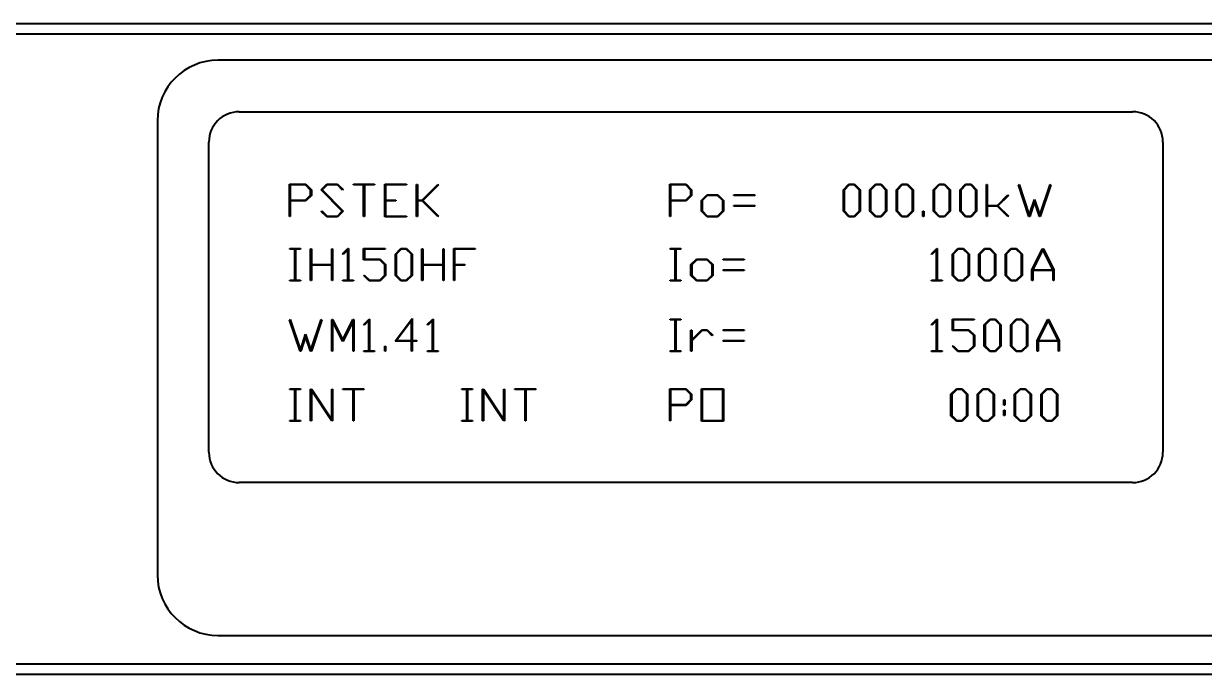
# Model space of a CAD drawing. Header units: inches. Extents: x 0 to 4752, y 0 to 3360.
# Drawn here: x 1784.4 to 1862.4, y 1572.4 to 1615.4 of the extents above; entities that cross this region are included whole.
import ezdxf

# ---------------------------------------------------------------- set-up
doc = ezdxf.new("R2010")
doc.units = ezdxf.units.IN
doc.header["$MEASUREMENT"] = 0
doc.layers.add('POWER SUPPLY CASE OUTLINE$0$가시적인 것(ISO)', color=3, linetype='Continuous', lineweight=40)

msp = doc.modelspace()

# ---------------------------------------------------------------- linework, layer by layer
at = {"layer": 'POWER SUPPLY CASE OUTLINE$0$가시적인 것(ISO)'}
for p, q in [((1706.422, 1615.382), (2090.422, 1615.382)), ((2088.427, 1614.682), (1708.227, 1614.682)), ((1883.322, 1612.959), (1797.227, 1612.959)), ((1798.627, 1609.559), (1857.627, 1609.559)), ((1793.227, 1608.959), (1793.227, 1578.959)), ((1796.627, 1587.059), (1796.627, 1607.559)), ((1859.627, 1607.559), (1859.627, 1587.059)), ((1801.947, 1604.766), (1803.029, 1604.766)), ((1801.947, 1602.643), (1801.947, 1604.766)), ((1803.011, 1604.72), (1801.995, 1604.72)), ((1801.995, 1604.72), (1801.995, 1603.716)), ((1803.347, 1604.384), (1803.011, 1604.72)), ((1803.029, 1604.766), (1803.393, 1604.402)), ((1804.038, 1604.393), (1804.411, 1604.766)), ((1804.429, 1604.72), (1804.103, 1604.393)), ((1804.411, 1604.766), (1805.129, 1604.766)), ((1805.111, 1604.72), (1804.429, 1604.72)), ((1805.452, 1604.376), (1805.111, 1604.72)), ((1805.129, 1604.766), (1805.486, 1604.411)), ((1806.17, 1604.766), (1807.57, 1604.766)), ((1806.17, 1604.72), (1806.17, 1604.766)), ((1806.847, 1604.72), (1806.17, 1604.72)), ((1806.847, 1602.643), (1806.847, 1604.72)), ((1807.57, 1604.72), (1806.893, 1604.72)), ((1806.893, 1604.72), (1806.893, 1602.643)), ((1807.57, 1604.766), (1807.57, 1604.72)), ((1808.247, 1604.766), (1809.67, 1604.766)), ((1808.247, 1602.622), (1808.247, 1604.766)), ((1808.295, 1604.72), (1808.295, 1603.716)), ((1809.67, 1604.72), (1808.295, 1604.72)), ((1809.67, 1604.766), (1809.67, 1604.72)), ((1810.347, 1602.643), (1810.347, 1604.742)), ((1810.347, 1604.742), (1810.395, 1604.742)), ((1810.395, 1604.742), (1810.395, 1603.716)), ((1810.711, 1603.716), (1811.752, 1604.759)), ((1811.786, 1604.726), (1810.752, 1603.693)), ((1811.752, 1604.759), (1811.786, 1604.726)), ((1827.06, 1604.766), (1828.142, 1604.766)), ((1827.06, 1602.643), (1827.06, 1604.766)), ((1828.124, 1604.72), (1827.108, 1604.72)), ((1827.108, 1604.72), (1827.108, 1603.716)), ((1828.46, 1604.384), (1828.124, 1604.72)), ((1828.142, 1604.766), (1828.506, 1604.402)), ((1838.53, 1604.402), (1838.894, 1604.766)), ((1838.912, 1604.72), (1838.578, 1604.384)), ((1838.894, 1604.766), (1839.262, 1604.766)), ((1839.244, 1604.72), (1838.912, 1604.72)), ((1839.58, 1604.384), (1839.244, 1604.72)), ((1839.262, 1604.766), (1839.626, 1604.402)), ((1840.28, 1604.402), (1840.644, 1604.766)), ((1840.662, 1604.72), (1840.328, 1604.384)), ((1840.644, 1604.766), (1841.012, 1604.766)), ((1840.994, 1604.72), (1840.662, 1604.72)), ((1841.33, 1604.384), (1840.994, 1604.72)), ((1841.012, 1604.766), (1841.376, 1604.402)), ((1842.03, 1604.402), (1842.394, 1604.766)), ((1842.412, 1604.72), (1842.078, 1604.384)), ((1842.394, 1604.766), (1842.762, 1604.766)), ((1842.744, 1604.72), (1842.412, 1604.72)), ((1843.08, 1604.384), (1842.744, 1604.72)), ((1842.762, 1604.766), (1843.126, 1604.402)), ((1844.48, 1604.402), (1844.844, 1604.766)), ((1844.862, 1604.72), (1844.528, 1604.384)), ((1844.844, 1604.766), (1845.212, 1604.766)), ((1845.194, 1604.72), (1844.862, 1604.72)), ((1845.53, 1604.384), (1845.194, 1604.72)), ((1845.212, 1604.766), (1845.576, 1604.402)), ((1846.23, 1604.402), (1846.594, 1604.766)), ((1846.612, 1604.72), (1846.278, 1604.384)), ((1846.594, 1604.766), (1846.962, 1604.766)), ((1846.944, 1604.72), (1846.612, 1604.72)), ((1847.28, 1604.384), (1846.944, 1604.72)), ((1846.962, 1604.766), (1847.326, 1604.402)), ((1847.98, 1602.643), (1847.98, 1604.743)), ((1847.98, 1604.743), (1848.028, 1604.743)), ((1848.028, 1604.743), (1848.028, 1603.366)), ((1850.08, 1604.733), (1850.128, 1604.75)), ((1850.78, 1602.643), (1850.08, 1604.733)), ((1850.128, 1604.75), (1850.803, 1602.718)), ((1851.503, 1602.718), (1852.178, 1604.75)), ((1852.226, 1604.733), (1851.526, 1602.643)), ((1852.178, 1604.75), (1852.226, 1604.733)), ((1803.011, 1603.716), (1803.347, 1604.052)), ((1803.393, 1604.034), (1803.029, 1603.67)), ((1803.347, 1604.052), (1803.347, 1604.384)), ((1803.393, 1604.402), (1803.393, 1604.034)), ((1805.438, 1602.993), (1804.038, 1604.393)), ((1804.103, 1604.393), (1805.502, 1602.993)), ((1805.486, 1604.411), (1805.452, 1604.376)), ((1828.124, 1603.716), (1828.46, 1604.052)), ((1828.506, 1604.034), (1828.142, 1603.67)), ((1828.46, 1604.052), (1828.46, 1604.384)), ((1828.506, 1604.402), (1828.506, 1604.034)), ((1829.16, 1603.702), (1829.524, 1604.066)), ((1829.542, 1604.02), (1829.208, 1603.684)), ((1829.524, 1604.066), (1830.242, 1604.066)), ((1830.224, 1604.02), (1829.542, 1604.02)), ((1830.56, 1603.684), (1830.224, 1604.02)), ((1830.242, 1604.066), (1830.606, 1603.702)), ((1831.283, 1604.066), (1832.683, 1604.066)), ((1831.283, 1604.019), (1831.283, 1604.066)), ((1832.683, 1604.019), (1831.283, 1604.019)), ((1832.683, 1604.066), (1832.683, 1604.019)), ((1838.53, 1602.984), (1838.53, 1604.402)), ((1838.578, 1604.384), (1838.578, 1603.002)), ((1839.58, 1603.002), (1839.58, 1604.384)), ((1839.626, 1604.402), (1839.626, 1602.984)), ((1840.28, 1602.984), (1840.28, 1604.402)), ((1840.328, 1604.384), (1840.328, 1603.002)), ((1841.33, 1603.002), (1841.33, 1604.384)), ((1841.376, 1604.402), (1841.376, 1602.984)), ((1842.03, 1602.984), (1842.03, 1604.402)), ((1842.078, 1604.384), (1842.078, 1603.002)), ((1843.08, 1603.002), (1843.08, 1604.384)), ((1843.126, 1604.402), (1843.126, 1602.984)), ((1844.48, 1602.984), (1844.48, 1604.402)), ((1844.528, 1604.384), (1844.528, 1603.002)), ((1845.53, 1603.002), (1845.53, 1604.384)), ((1845.576, 1604.402), (1845.576, 1602.984)), ((1846.23, 1602.984), (1846.23, 1604.402)), ((1846.278, 1604.384), (1846.278, 1603.002)), ((1847.28, 1603.002), (1847.28, 1604.384)), ((1847.326, 1604.402), (1847.326, 1602.984)), ((1848.694, 1603.366), (1849.385, 1604.061)), ((1849.419, 1604.026), (1848.735, 1603.343)), ((1849.385, 1604.061), (1849.419, 1604.026)), ((1801.995, 1603.716), (1803.011, 1603.716)), ((1801.995, 1603.67), (1801.995, 1602.643)), ((1803.029, 1603.67), (1801.995, 1603.67)), ((1808.295, 1603.716), (1808.97, 1603.716)), ((1808.295, 1603.67), (1808.295, 1602.668)), ((1808.97, 1603.67), (1808.295, 1603.67)), ((1808.97, 1603.716), (1808.97, 1603.67)), ((1810.395, 1603.716), (1810.711, 1603.716)), ((1810.711, 1603.67), (1810.395, 1603.67)), ((1810.395, 1603.67), (1810.395, 1602.643)), ((1811.752, 1602.627), (1810.711, 1603.67)), ((1810.752, 1603.693), (1811.786, 1602.661)), ((1827.108, 1603.716), (1828.124, 1603.716)), ((1827.108, 1603.67), (1827.108, 1602.643)), ((1828.142, 1603.67), (1827.108, 1603.67)), ((1829.16, 1602.984), (1829.16, 1603.702)), ((1829.208, 1603.684), (1829.208, 1603.002)), ((1830.56, 1603.002), (1830.56, 1603.684)), ((1830.606, 1603.702), (1830.606, 1602.984)), ((1831.283, 1603.32), (1831.283, 1603.366)), ((1831.283, 1603.366), (1832.683, 1603.366)), ((1832.683, 1603.32), (1831.283, 1603.32)), ((1832.683, 1603.366), (1832.683, 1603.32)), ((1848.028, 1603.366), (1848.694, 1603.366)), ((1848.694, 1603.32), (1848.028, 1603.32)), ((1848.028, 1603.32), (1848.028, 1602.643)), ((1849.385, 1602.627), (1848.694, 1603.32)), ((1848.735, 1603.343), (1849.419, 1602.661)), ((1850.803, 1602.718), (1851.151, 1603.766)), ((1851.151, 1603.619), (1850.828, 1602.643)), ((1851.151, 1603.766), (1851.503, 1602.718)), ((1851.478, 1602.643), (1851.151, 1603.619)), ((1801.995, 1602.643), (1801.947, 1602.643)), ((1804.052, 1602.977), (1804.088, 1603.011)), ((1804.411, 1602.622), (1804.052, 1602.977)), ((1804.088, 1603.011), (1804.429, 1602.668)), ((1805.129, 1602.622), (1804.411, 1602.622)), ((1804.429, 1602.668), (1805.111, 1602.668)), ((1805.111, 1602.668), (1805.438, 1602.993)), ((1805.502, 1602.993), (1805.129, 1602.622)), ((1806.893, 1602.643), (1806.847, 1602.643)), ((1809.67, 1602.622), (1808.247, 1602.622)), ((1808.295, 1602.668), (1809.67, 1602.668)), ((1809.67, 1602.668), (1809.67, 1602.622)), ((1810.395, 1602.643), (1810.347, 1602.643)), ((1811.786, 1602.661), (1811.752, 1602.627)), ((1827.108, 1602.643), (1827.06, 1602.643)), ((1829.524, 1602.622), (1829.16, 1602.984)), ((1829.208, 1603.002), (1829.542, 1602.668)), ((1830.242, 1602.622), (1829.524, 1602.622)), ((1829.542, 1602.668), (1830.224, 1602.668)), ((1830.224, 1602.668), (1830.56, 1603.002)), ((1830.606, 1602.984), (1830.242, 1602.622)), ((1838.894, 1602.622), (1838.53, 1602.984)), ((1838.578, 1603.002), (1838.912, 1602.668)), ((1839.262, 1602.622), (1838.894, 1602.622)), ((1838.912, 1602.668), (1839.244, 1602.668)), ((1839.244, 1602.668), (1839.58, 1603.002)), ((1839.626, 1602.984), (1839.262, 1602.622)), ((1840.644, 1602.622), (1840.28, 1602.984)), ((1840.328, 1603.002), (1840.662, 1602.668)), ((1841.012, 1602.622), (1840.644, 1602.622)), ((1840.662, 1602.668), (1840.994, 1602.668)), ((1840.994, 1602.668), (1841.33, 1603.002)), ((1841.376, 1602.984), (1841.012, 1602.622)), ((1842.394, 1602.622), (1842.03, 1602.984)), ((1842.078, 1603.002), (1842.412, 1602.668)), ((1842.762, 1602.622), (1842.394, 1602.622)), ((1842.412, 1602.668), (1842.744, 1602.668)), ((1842.744, 1602.668), (1843.08, 1603.002)), ((1843.126, 1602.984), (1842.762, 1602.622)), ((1843.78, 1602.993), (1843.828, 1602.993)), ((1843.78, 1602.643), (1843.78, 1602.993)), ((1843.828, 1602.643), (1843.78, 1602.643)), ((1843.828, 1602.993), (1843.828, 1602.643)), ((1844.844, 1602.622), (1844.48, 1602.984)), ((1844.528, 1603.002), (1844.862, 1602.668)), ((1845.212, 1602.622), (1844.844, 1602.622)), ((1844.862, 1602.668), (1845.194, 1602.668)), ((1845.194, 1602.668), (1845.53, 1603.002)), ((1845.576, 1602.984), (1845.212, 1602.622)), ((1846.594, 1602.622), (1846.23, 1602.984)), ((1846.278, 1603.002), (1846.612, 1602.668)), ((1846.962, 1602.622), (1846.594, 1602.622)), ((1846.612, 1602.668), (1846.944, 1602.668)), ((1846.944, 1602.668), (1847.28, 1603.002)), ((1847.326, 1602.984), (1846.962, 1602.622)), ((1848.028, 1602.643), (1847.98, 1602.643)), ((1849.419, 1602.661), (1849.385, 1602.627)), ((1850.828, 1602.643), (1850.78, 1602.643)), ((1851.526, 1602.643), (1851.478, 1602.643)), ((1801.97, 1600.475), (1801.97, 1600.521)), ((1801.97, 1600.521), (1802.67, 1600.521)), ((1802.297, 1600.475), (1801.97, 1600.475)), ((1802.297, 1598.423), (1802.297, 1600.475)), ((1802.67, 1600.475), (1802.343, 1600.475)), ((1802.343, 1600.475), (1802.343, 1598.423)), ((1802.67, 1600.521), (1802.67, 1600.475)), ((1803.347, 1598.398), (1803.347, 1600.498)), ((1803.347, 1600.498), (1803.395, 1600.498)), ((1803.395, 1600.498), (1803.395, 1599.471)), ((1804.747, 1599.471), (1804.747, 1600.498)), ((1804.747, 1600.498), (1804.793, 1600.498)), ((1804.793, 1600.498), (1804.793, 1598.398)), ((1805.452, 1600.166), (1805.811, 1600.521)), ((1805.488, 1600.131), (1805.452, 1600.166)), ((1805.797, 1600.444), (1805.488, 1600.131)), ((1805.797, 1598.423), (1805.797, 1600.444)), ((1805.811, 1600.521), (1805.843, 1600.521)), ((1805.843, 1600.521), (1805.843, 1598.423)), ((1806.847, 1600.521), (1808.27, 1600.521)), ((1806.847, 1599.775), (1806.847, 1600.521)), ((1808.27, 1600.475), (1806.895, 1600.475)), ((1806.895, 1600.475), (1806.895, 1599.821)), ((1808.27, 1600.521), (1808.27, 1600.475)), ((1808.947, 1600.157), (1809.311, 1600.521)), ((1808.947, 1598.74), (1808.947, 1600.157)), ((1809.329, 1600.475), (1808.995, 1600.14)), ((1808.995, 1600.14), (1808.995, 1598.757)), ((1809.311, 1600.521), (1809.679, 1600.521)), ((1809.661, 1600.475), (1809.329, 1600.475)), ((1809.997, 1600.14), (1809.661, 1600.475)), ((1809.679, 1600.521), (1810.043, 1600.157)), ((1809.997, 1598.757), (1809.997, 1600.14)), ((1810.043, 1600.157), (1810.043, 1598.74)), ((1810.697, 1600.498), (1810.745, 1600.498)), ((1810.697, 1598.398), (1810.697, 1600.498)), ((1810.745, 1600.498), (1810.745, 1599.471)), ((1812.097, 1600.498), (1812.143, 1600.498)), ((1812.097, 1599.471), (1812.097, 1600.498)), ((1812.143, 1600.498), (1812.143, 1598.398)), ((1812.797, 1598.398), (1812.797, 1600.521)), ((1812.797, 1600.521), (1814.22, 1600.521)), ((1814.22, 1600.475), (1812.845, 1600.475)), ((1812.845, 1600.475), (1812.845, 1599.471)), ((1814.22, 1600.521), (1814.22, 1600.475)), ((1827.083, 1600.475), (1827.083, 1600.521)), ((1827.083, 1600.521), (1827.783, 1600.521)), ((1827.41, 1600.475), (1827.083, 1600.475)), ((1827.41, 1598.423), (1827.41, 1600.475)), ((1827.783, 1600.475), (1827.456, 1600.475)), ((1827.456, 1600.475), (1827.456, 1598.423)), ((1827.783, 1600.521), (1827.783, 1600.475)), ((1844.336, 1600.166), (1844.694, 1600.521)), ((1844.371, 1600.131), (1844.336, 1600.166)), ((1844.68, 1600.444), (1844.371, 1600.131)), ((1844.68, 1598.423), (1844.68, 1600.444)), ((1844.694, 1600.521), (1844.726, 1600.521)), ((1844.726, 1600.521), (1844.726, 1598.423)), ((1845.73, 1600.157), (1846.094, 1600.521)), ((1845.73, 1598.74), (1845.73, 1600.157)), ((1846.112, 1600.475), (1845.778, 1600.14)), ((1845.778, 1600.14), (1845.778, 1598.757)), ((1846.094, 1600.521), (1846.462, 1600.521)), ((1846.444, 1600.475), (1846.112, 1600.475)), ((1846.78, 1600.14), (1846.444, 1600.475)), ((1846.462, 1600.521), (1846.826, 1600.157)), ((1846.78, 1598.757), (1846.78, 1600.14)), ((1846.826, 1600.157), (1846.826, 1598.74)), ((1847.48, 1600.157), (1847.844, 1600.521)), ((1847.48, 1598.74), (1847.48, 1600.157)), ((1847.862, 1600.475), (1847.528, 1600.14)), ((1847.528, 1600.14), (1847.528, 1598.757)), ((1847.844, 1600.521), (1848.212, 1600.521)), ((1848.194, 1600.475), (1847.862, 1600.475)), ((1848.53, 1600.14), (1848.194, 1600.475)), ((1848.212, 1600.521), (1848.576, 1600.157)), ((1848.53, 1598.757), (1848.53, 1600.14)), ((1848.576, 1600.157), (1848.576, 1598.74)), ((1849.23, 1600.157), (1849.594, 1600.521)), ((1849.23, 1598.74), (1849.23, 1600.157)), ((1849.612, 1600.475), (1849.278, 1600.14)), ((1849.278, 1600.14), (1849.278, 1598.757)), ((1849.594, 1600.521), (1849.962, 1600.521)), ((1849.944, 1600.475), (1849.612, 1600.475)), ((1850.28, 1600.14), (1849.944, 1600.475)), ((1849.962, 1600.521), (1850.326, 1600.157)), ((1850.28, 1598.757), (1850.28, 1600.14)), ((1850.326, 1600.157), (1850.326, 1598.74)), ((1850.98, 1599.104), (1851.677, 1600.498)), ((1851.703, 1600.445), (1851.042, 1599.121)), ((1851.677, 1600.498), (1851.732, 1600.498)), ((1852.366, 1599.121), (1851.703, 1600.445)), ((1851.732, 1600.498), (1852.426, 1599.104)), ((1803.395, 1599.471), (1804.747, 1599.471)), ((1804.747, 1599.425), (1803.395, 1599.425)), ((1803.395, 1599.425), (1803.395, 1598.398)), ((1804.747, 1598.398), (1804.747, 1599.425)), ((1807.911, 1599.775), (1806.847, 1599.775)), ((1806.895, 1599.821), (1807.929, 1599.821)), ((1808.247, 1599.441), (1807.911, 1599.775)), ((1807.929, 1599.821), (1808.293, 1599.457)), ((1808.247, 1598.757), (1808.247, 1599.441)), ((1808.293, 1599.457), (1808.293, 1598.74)), ((1810.745, 1599.471), (1812.097, 1599.471)), ((1810.745, 1599.425), (1810.745, 1598.398)), ((1812.097, 1599.425), (1810.745, 1599.425)), ((1812.097, 1598.398), (1812.097, 1599.425)), ((1812.845, 1599.471), (1813.52, 1599.471)), ((1813.52, 1599.425), (1812.845, 1599.425)), ((1812.845, 1599.425), (1812.845, 1598.398)), ((1813.52, 1599.471), (1813.52, 1599.425)), ((1828.46, 1599.457), (1828.824, 1599.821)), ((1828.46, 1598.74), (1828.46, 1599.457)), ((1828.842, 1599.775), (1828.508, 1599.44)), ((1828.508, 1599.44), (1828.508, 1598.757)), ((1828.824, 1599.821), (1829.542, 1599.821)), ((1829.524, 1599.775), (1828.842, 1599.775)), ((1829.86, 1599.44), (1829.524, 1599.775)), ((1829.542, 1599.821), (1829.906, 1599.457)), ((1829.86, 1598.757), (1829.86, 1599.44)), ((1829.906, 1599.457), (1829.906, 1598.74)), ((1830.583, 1599.821), (1831.983, 1599.821)), ((1830.583, 1599.774), (1830.583, 1599.821)), ((1831.983, 1599.774), (1830.583, 1599.774)), ((1831.983, 1599.821), (1831.983, 1599.774)), ((1801.97, 1598.377), (1801.97, 1598.423)), ((1801.97, 1598.423), (1802.297, 1598.423)), ((1802.343, 1598.423), (1802.67, 1598.423)), ((1802.67, 1598.423), (1802.67, 1598.377)), ((1805.47, 1598.377), (1805.47, 1598.423)), ((1805.47, 1598.423), (1805.797, 1598.423)), ((1805.843, 1598.423), (1806.17, 1598.423)), ((1806.17, 1598.423), (1806.17, 1598.377)), ((1806.852, 1598.733), (1806.888, 1598.766)), ((1807.211, 1598.377), (1806.852, 1598.733)), ((1806.888, 1598.766), (1807.229, 1598.423)), ((1807.229, 1598.423), (1807.911, 1598.423)), ((1807.911, 1598.423), (1808.247, 1598.757)), ((1808.293, 1598.74), (1807.929, 1598.377)), ((1809.311, 1598.377), (1808.947, 1598.74)), ((1808.995, 1598.757), (1809.329, 1598.423)), ((1809.329, 1598.423), (1809.661, 1598.423)), ((1809.661, 1598.423), (1809.997, 1598.757)), ((1810.043, 1598.74), (1809.679, 1598.377)), ((1827.083, 1598.377), (1827.083, 1598.423)), ((1827.083, 1598.423), (1827.41, 1598.423)), ((1827.456, 1598.423), (1827.783, 1598.423)), ((1827.783, 1598.423), (1827.783, 1598.377)), ((1828.824, 1598.377), (1828.46, 1598.74)), ((1828.508, 1598.757), (1828.842, 1598.423)), ((1828.842, 1598.423), (1829.524, 1598.423)), ((1829.524, 1598.423), (1829.86, 1598.757)), ((1829.906, 1598.74), (1829.542, 1598.377)), ((1830.583, 1599.075), (1830.583, 1599.121)), ((1830.583, 1599.121), (1831.983, 1599.121)), ((1831.983, 1599.075), (1830.583, 1599.075)), ((1831.983, 1599.121), (1831.983, 1599.075)), ((1844.353, 1598.377), (1844.353, 1598.423)), ((1844.353, 1598.423), (1844.68, 1598.423)), ((1844.726, 1598.423), (1845.053, 1598.423)), ((1845.053, 1598.423), (1845.053, 1598.377)), ((1846.094, 1598.377), (1845.73, 1598.74)), ((1845.778, 1598.757), (1846.112, 1598.423)), ((1846.112, 1598.423), (1846.444, 1598.423)), ((1846.444, 1598.423), (1846.78, 1598.757)), ((1846.826, 1598.74), (1846.462, 1598.377)), ((1847.844, 1598.377), (1847.48, 1598.74)), ((1847.528, 1598.757), (1847.862, 1598.423)), ((1847.862, 1598.423), (1848.194, 1598.423)), ((1848.194, 1598.423), (1848.53, 1598.757)), ((1848.576, 1598.74), (1848.212, 1598.377)), ((1849.594, 1598.377), (1849.23, 1598.74)), ((1849.278, 1598.757), (1849.612, 1598.423)), ((1849.612, 1598.423), (1849.944, 1598.423)), ((1849.944, 1598.423), (1850.28, 1598.757)), ((1850.326, 1598.74), (1849.962, 1598.377)), ((1850.98, 1598.398), (1850.98, 1599.104)), ((1851.028, 1599.075), (1851.028, 1598.398)), ((1852.38, 1599.075), (1851.028, 1599.075)), ((1851.042, 1599.121), (1852.366, 1599.121)), ((1852.38, 1598.398), (1852.38, 1599.075)), ((1852.426, 1599.104), (1852.426, 1598.398)), ((1802.67, 1598.377), (1801.97, 1598.377)), ((1803.395, 1598.398), (1803.347, 1598.398)), ((1804.793, 1598.398), (1804.747, 1598.398)), ((1806.17, 1598.377), (1805.47, 1598.377)), ((1807.929, 1598.377), (1807.211, 1598.377)), ((1809.679, 1598.377), (1809.311, 1598.377)), ((1810.745, 1598.398), (1810.697, 1598.398)), ((1812.143, 1598.398), (1812.097, 1598.398)), ((1812.845, 1598.398), (1812.797, 1598.398)), ((1827.783, 1598.377), (1827.083, 1598.377)), ((1829.542, 1598.377), (1828.824, 1598.377)), ((1845.053, 1598.377), (1844.353, 1598.377)), ((1846.462, 1598.377), (1846.094, 1598.377)), ((1848.212, 1598.377), (1847.844, 1598.377)), ((1849.962, 1598.377), (1849.594, 1598.377)), ((1851.028, 1598.398), (1850.98, 1598.398)), ((1852.426, 1598.398), (1852.38, 1598.398)), ((1801.947, 1595.819), (1801.995, 1595.836)), ((1802.647, 1593.729), (1801.947, 1595.819)), ((1801.995, 1595.836), (1802.67, 1593.803)), ((1803.37, 1593.803), (1804.045, 1595.836)), ((1804.093, 1595.819), (1803.393, 1593.729)), ((1804.045, 1595.836), (1804.093, 1595.819)), ((1804.747, 1593.729), (1804.747, 1595.829)), ((1804.747, 1595.829), (1804.796, 1595.829)), ((1805.47, 1594.376), (1804.795, 1595.728)), ((1804.795, 1595.728), (1804.795, 1593.729)), ((1804.796, 1595.829), (1805.47, 1594.482)), ((1805.47, 1594.482), (1806.143, 1595.829)), ((1806.147, 1595.728), (1805.47, 1594.376)), ((1806.143, 1595.829), (1806.193, 1595.829)), ((1806.147, 1593.729), (1806.147, 1595.728)), ((1806.193, 1595.829), (1806.193, 1593.729)), ((1806.852, 1595.497), (1807.211, 1595.852)), ((1806.888, 1595.461), (1806.852, 1595.497)), ((1807.197, 1595.774), (1806.888, 1595.461)), ((1807.197, 1593.754), (1807.197, 1595.774)), ((1807.211, 1595.852), (1807.243, 1595.852)), ((1807.243, 1595.852), (1807.243, 1593.754)), ((1808.924, 1594.406), (1810.043, 1595.898)), ((1809.997, 1595.758), (1809.018, 1594.452)), ((1809.997, 1594.452), (1809.997, 1595.758)), ((1810.043, 1595.898), (1810.043, 1594.452)), ((1811.052, 1595.497), (1811.411, 1595.852)), ((1811.088, 1595.461), (1811.052, 1595.497)), ((1811.397, 1595.774), (1811.088, 1595.461)), ((1811.397, 1593.754), (1811.397, 1595.774)), ((1811.411, 1595.852), (1811.443, 1595.852)), ((1811.443, 1595.852), (1811.443, 1593.754)), ((1827.083, 1595.806), (1827.083, 1595.852)), ((1827.083, 1595.852), (1827.783, 1595.852)), ((1827.41, 1595.806), (1827.083, 1595.806)), ((1827.41, 1593.754), (1827.41, 1595.806)), ((1827.783, 1595.806), (1827.456, 1595.806)), ((1827.456, 1595.806), (1827.456, 1593.754)), ((1827.783, 1595.852), (1827.783, 1595.806)), ((1844.336, 1595.497), (1844.694, 1595.852)), ((1844.371, 1595.461), (1844.336, 1595.497)), ((1844.68, 1595.774), (1844.371, 1595.461)), ((1844.68, 1593.754), (1844.68, 1595.774)), ((1844.694, 1595.852), (1844.726, 1595.852)), ((1844.726, 1595.852), (1844.726, 1593.754)), ((1845.73, 1595.852), (1847.153, 1595.852)), ((1845.73, 1595.106), (1845.73, 1595.852)), ((1847.153, 1595.806), (1845.778, 1595.806)), ((1845.778, 1595.806), (1845.778, 1595.152)), ((1847.153, 1595.852), (1847.153, 1595.806)), ((1847.83, 1595.488), (1848.194, 1595.852)), ((1847.83, 1594.07), (1847.83, 1595.488)), ((1848.212, 1595.806), (1847.878, 1595.47)), ((1847.878, 1595.47), (1847.878, 1594.088)), ((1848.194, 1595.852), (1848.562, 1595.852)), ((1848.544, 1595.806), (1848.212, 1595.806)), ((1848.88, 1595.47), (1848.544, 1595.806)), ((1848.562, 1595.852), (1848.926, 1595.488)), ((1848.88, 1594.088), (1848.88, 1595.47)), ((1848.926, 1595.488), (1848.926, 1594.07)), ((1849.58, 1595.488), (1849.944, 1595.852)), ((1849.58, 1594.07), (1849.58, 1595.488)), ((1849.962, 1595.806), (1849.628, 1595.47)), ((1849.628, 1595.47), (1849.628, 1594.088)), ((1849.944, 1595.852), (1850.312, 1595.852)), ((1850.294, 1595.806), (1849.962, 1595.806)), ((1850.63, 1595.47), (1850.294, 1595.806)), ((1850.312, 1595.852), (1850.676, 1595.488)), ((1850.63, 1594.088), (1850.63, 1595.47)), ((1850.676, 1595.488), (1850.676, 1594.07)), ((1851.33, 1594.434), (1852.027, 1595.829)), ((1852.053, 1595.776), (1851.392, 1594.452)), ((1852.027, 1595.829), (1852.082, 1595.829)), ((1852.716, 1594.452), (1852.053, 1595.776)), ((1852.082, 1595.829), (1852.776, 1594.434)), ((1802.67, 1593.803), (1803.018, 1594.852)), ((1803.018, 1594.705), (1802.695, 1593.729)), ((1803.018, 1594.852), (1803.37, 1593.803)), ((1803.345, 1593.729), (1803.018, 1594.705)), ((1828.46, 1595.127), (1828.508, 1595.127)), ((1828.46, 1593.729), (1828.46, 1595.127)), ((1828.508, 1594.484), (1829.174, 1595.152)), ((1828.508, 1595.127), (1828.508, 1594.484)), ((1829.192, 1595.104), (1828.508, 1594.42)), ((1829.174, 1595.152), (1829.542, 1595.152)), ((1829.524, 1595.104), (1829.192, 1595.104)), ((1829.865, 1594.761), (1829.524, 1595.104)), ((1829.542, 1595.152), (1829.899, 1594.797)), ((1829.899, 1594.797), (1829.865, 1594.761)), ((1830.583, 1595.104), (1830.583, 1595.152)), ((1830.583, 1595.152), (1831.983, 1595.152)), ((1831.983, 1595.104), (1830.583, 1595.104)), ((1831.983, 1595.152), (1831.983, 1595.104)), ((1846.794, 1595.106), (1845.73, 1595.106)), ((1845.778, 1595.152), (1846.812, 1595.152)), ((1847.13, 1594.772), (1846.794, 1595.106)), ((1846.812, 1595.152), (1847.176, 1594.788)), ((1847.13, 1594.088), (1847.13, 1594.772)), ((1847.176, 1594.788), (1847.176, 1594.07)), ((1806.87, 1593.708), (1806.87, 1593.754)), ((1806.87, 1593.754), (1807.197, 1593.754)), ((1807.243, 1593.754), (1807.57, 1593.754)), ((1807.57, 1593.754), (1807.57, 1593.708)), ((1808.247, 1593.729), (1808.247, 1594.079)), ((1808.247, 1594.079), (1808.295, 1594.079)), ((1808.295, 1594.079), (1808.295, 1593.729)), ((1809.997, 1594.406), (1808.924, 1594.406)), ((1809.018, 1594.452), (1809.997, 1594.452)), ((1809.997, 1593.729), (1809.997, 1594.406)), ((1810.043, 1594.452), (1810.37, 1594.452)), ((1810.37, 1594.406), (1810.043, 1594.406)), ((1810.043, 1594.406), (1810.043, 1593.729)), ((1810.37, 1594.452), (1810.37, 1594.406)), ((1811.07, 1593.708), (1811.07, 1593.754)), ((1811.07, 1593.754), (1811.397, 1593.754)), ((1811.443, 1593.754), (1811.77, 1593.754)), ((1811.77, 1593.754), (1811.77, 1593.708)), ((1827.083, 1593.708), (1827.083, 1593.754)), ((1827.083, 1593.754), (1827.41, 1593.754)), ((1827.456, 1593.754), (1827.783, 1593.754)), ((1827.783, 1593.754), (1827.783, 1593.708)), ((1828.508, 1594.42), (1828.508, 1593.729)), ((1830.583, 1594.452), (1831.983, 1594.452)), ((1830.583, 1594.406), (1830.583, 1594.452)), ((1831.983, 1594.406), (1830.583, 1594.406)), ((1831.983, 1594.452), (1831.983, 1594.406)), ((1844.353, 1593.754), (1844.68, 1593.754)), ((1844.353, 1593.708), (1844.353, 1593.754)), ((1844.726, 1593.754), (1845.053, 1593.754)), ((1845.053, 1593.754), (1845.053, 1593.708)), ((1845.736, 1594.063), (1845.771, 1594.097)), ((1846.094, 1593.708), (1845.736, 1594.063)), ((1845.771, 1594.097), (1846.112, 1593.754)), ((1846.112, 1593.754), (1846.794, 1593.754)), ((1846.794, 1593.754), (1847.13, 1594.088)), ((1847.176, 1594.07), (1846.812, 1593.708)), ((1848.194, 1593.708), (1847.83, 1594.07)), ((1847.878, 1594.088), (1848.212, 1593.754)), ((1848.212, 1593.754), (1848.544, 1593.754)), ((1848.544, 1593.754), (1848.88, 1594.088)), ((1848.926, 1594.07), (1848.562, 1593.708)), ((1849.944, 1593.708), (1849.58, 1594.07)), ((1849.628, 1594.088), (1849.962, 1593.754)), ((1849.962, 1593.754), (1850.294, 1593.754)), ((1850.294, 1593.754), (1850.63, 1594.088)), ((1850.676, 1594.07), (1850.312, 1593.708)), ((1851.33, 1593.729), (1851.33, 1594.434)), ((1851.378, 1594.406), (1851.378, 1593.729)), ((1852.73, 1594.406), (1851.378, 1594.406)), ((1851.392, 1594.452), (1852.716, 1594.452)), ((1852.73, 1593.729), (1852.73, 1594.406)), ((1852.776, 1594.434), (1852.776, 1593.729)), ((1802.695, 1593.729), (1802.647, 1593.729)), ((1803.393, 1593.729), (1803.345, 1593.729)), ((1804.795, 1593.729), (1804.747, 1593.729)), ((1806.193, 1593.729), (1806.147, 1593.729)), ((1807.57, 1593.708), (1806.87, 1593.708)), ((1808.295, 1593.729), (1808.247, 1593.729)), ((1810.043, 1593.729), (1809.997, 1593.729)), ((1811.77, 1593.708), (1811.07, 1593.708)), ((1827.783, 1593.708), (1827.083, 1593.708)), ((1828.508, 1593.729), (1828.46, 1593.729)), ((1845.053, 1593.708), (1844.353, 1593.708)), ((1846.812, 1593.708), (1846.094, 1593.708)), ((1848.562, 1593.708), (1848.194, 1593.708)), ((1850.312, 1593.708), (1849.944, 1593.708)), ((1851.378, 1593.729), (1851.33, 1593.729)), ((1852.776, 1593.729), (1852.73, 1593.729)), ((1801.97, 1591.208), (1801.97, 1591.254)), ((1801.97, 1591.254), (1802.67, 1591.254)), ((1802.297, 1591.208), (1801.97, 1591.208)), ((1802.297, 1589.155), (1802.297, 1591.208)), ((1802.67, 1591.208), (1802.343, 1591.208)), ((1802.343, 1591.208), (1802.343, 1589.155)), ((1802.67, 1591.254), (1802.67, 1591.208)), ((1803.347, 1591.229), (1803.398, 1591.231)), ((1803.347, 1589.131), (1803.347, 1591.229)), ((1804.743, 1589.131), (1803.395, 1591.155)), ((1803.395, 1591.155), (1803.395, 1589.131)), ((1803.398, 1591.231), (1804.747, 1589.208)), ((1804.747, 1589.208), (1804.747, 1591.231)), ((1804.747, 1591.231), (1804.793, 1591.231)), ((1804.793, 1591.231), (1804.793, 1589.131)), ((1805.47, 1591.254), (1806.87, 1591.254)), ((1805.47, 1591.208), (1805.47, 1591.254)), ((1806.147, 1591.208), (1805.47, 1591.208)), ((1806.147, 1589.131), (1806.147, 1591.208)), ((1806.87, 1591.208), (1806.193, 1591.208)), ((1806.193, 1591.208), (1806.193, 1589.131)), ((1806.87, 1591.254), (1806.87, 1591.208)), ((1813.327, 1591.254), (1814.027, 1591.254)), ((1813.327, 1591.208), (1813.327, 1591.254)), ((1813.654, 1591.208), (1813.327, 1591.208)), ((1813.654, 1589.155), (1813.654, 1591.208)), ((1813.7, 1591.208), (1813.7, 1589.155)), ((1814.027, 1591.208), (1813.7, 1591.208)), ((1814.027, 1591.254), (1814.027, 1591.208)), ((1814.704, 1591.229), (1814.755, 1591.231)), ((1814.704, 1589.131), (1814.704, 1591.229)), ((1816.101, 1589.131), (1814.752, 1591.155)), ((1814.752, 1591.155), (1814.752, 1589.131)), ((1814.755, 1591.231), (1816.104, 1589.208)), ((1816.104, 1589.208), (1816.104, 1591.231)), ((1816.104, 1591.231), (1816.15, 1591.231)), ((1816.15, 1591.231), (1816.15, 1589.131)), ((1816.827, 1591.208), (1816.827, 1591.254)), ((1816.827, 1591.254), (1818.227, 1591.254)), ((1817.504, 1591.208), (1816.827, 1591.208)), ((1817.504, 1589.131), (1817.504, 1591.208)), ((1817.55, 1591.208), (1817.55, 1589.131)), ((1818.227, 1591.208), (1817.55, 1591.208)), ((1818.227, 1591.254), (1818.227, 1591.208)), ((1827.06, 1589.131), (1827.06, 1591.254)), ((1827.06, 1591.254), (1828.142, 1591.254)), ((1827.108, 1591.208), (1827.108, 1590.204)), ((1828.124, 1591.208), (1827.108, 1591.208)), ((1828.46, 1590.872), (1828.124, 1591.208)), ((1828.142, 1591.254), (1828.506, 1590.889)), ((1828.46, 1590.539), (1828.46, 1590.872)), ((1828.506, 1590.889), (1828.506, 1590.522)), ((1829.16, 1589.109), (1829.16, 1591.254)), ((1829.16, 1591.254), (1830.606, 1591.254)), ((1829.208, 1591.208), (1829.208, 1589.155)), ((1830.56, 1591.208), (1829.208, 1591.208)), ((1830.56, 1589.155), (1830.56, 1591.208)), ((1830.606, 1591.254), (1830.606, 1589.109)), ((1845.629, 1590.889), (1845.993, 1591.254)), ((1845.629, 1589.472), (1845.629, 1590.889)), ((1846.011, 1591.208), (1845.677, 1590.872)), ((1845.677, 1590.872), (1845.677, 1589.489)), ((1845.993, 1591.254), (1846.361, 1591.254)), ((1846.343, 1591.208), (1846.011, 1591.208)), ((1846.679, 1590.872), (1846.343, 1591.208)), ((1846.361, 1591.254), (1846.725, 1590.889)), ((1846.679, 1589.489), (1846.679, 1590.872)), ((1846.725, 1590.889), (1846.725, 1589.472)), ((1847.379, 1590.889), (1847.743, 1591.254)), ((1847.379, 1589.472), (1847.379, 1590.889)), ((1847.761, 1591.208), (1847.427, 1590.872)), ((1847.427, 1590.872), (1847.427, 1589.489)), ((1847.743, 1591.254), (1848.111, 1591.254)), ((1848.093, 1591.208), (1847.761, 1591.208)), ((1848.429, 1590.872), (1848.093, 1591.208)), ((1848.111, 1591.254), (1848.475, 1590.889)), ((1848.429, 1589.489), (1848.429, 1590.872)), ((1848.475, 1590.889), (1848.475, 1589.472)), ((1849.829, 1590.889), (1850.193, 1591.254)), ((1849.829, 1589.472), (1849.829, 1590.889)), ((1850.211, 1591.208), (1849.877, 1590.872)), ((1849.877, 1590.872), (1849.877, 1589.489)), ((1850.193, 1591.254), (1850.561, 1591.254)), ((1850.543, 1591.208), (1850.211, 1591.208)), ((1850.879, 1590.872), (1850.543, 1591.208)), ((1850.561, 1591.254), (1850.925, 1590.889)), ((1850.879, 1589.489), (1850.879, 1590.872)), ((1850.925, 1590.889), (1850.925, 1589.472)), ((1851.579, 1590.889), (1851.943, 1591.254)), ((1851.579, 1589.472), (1851.579, 1590.889)), ((1851.961, 1591.208), (1851.627, 1590.872)), ((1851.627, 1590.872), (1851.627, 1589.489)), ((1851.943, 1591.254), (1852.311, 1591.254)), ((1852.293, 1591.208), (1851.961, 1591.208)), ((1852.629, 1590.872), (1852.293, 1591.208)), ((1852.311, 1591.254), (1852.675, 1590.889)), ((1852.629, 1589.489), (1852.629, 1590.872)), ((1852.675, 1590.889), (1852.675, 1589.472)), ((1827.108, 1590.204), (1828.124, 1590.204)), ((1828.142, 1590.158), (1827.108, 1590.158)), ((1827.108, 1590.158), (1827.108, 1589.131)), ((1828.124, 1590.204), (1828.46, 1590.539)), ((1828.506, 1590.522), (1828.142, 1590.158)), ((1849.129, 1590.181), (1849.129, 1590.529)), ((1849.129, 1590.529), (1849.177, 1590.529)), ((1849.177, 1590.181), (1849.129, 1590.181)), ((1849.177, 1590.529), (1849.177, 1590.181)), ((1801.97, 1589.109), (1801.97, 1589.155)), ((1801.97, 1589.155), (1802.297, 1589.155)), ((1802.67, 1589.109), (1801.97, 1589.109)), ((1802.343, 1589.155), (1802.67, 1589.155)), ((1802.67, 1589.155), (1802.67, 1589.109)), ((1803.395, 1589.131), (1803.347, 1589.131)), ((1804.793, 1589.131), (1804.743, 1589.131)), ((1806.193, 1589.131), (1806.147, 1589.131)), ((1813.327, 1589.155), (1813.654, 1589.155)), ((1813.327, 1589.109), (1813.327, 1589.155)), ((1814.027, 1589.109), (1813.327, 1589.109)), ((1813.7, 1589.155), (1814.027, 1589.155)), ((1814.027, 1589.155), (1814.027, 1589.109)), ((1814.752, 1589.131), (1814.704, 1589.131)), ((1816.15, 1589.131), (1816.101, 1589.131)), ((1817.55, 1589.131), (1817.504, 1589.131)), ((1827.108, 1589.131), (1827.06, 1589.131)), ((1830.606, 1589.109), (1829.16, 1589.109)), ((1829.208, 1589.155), (1830.56, 1589.155)), ((1845.993, 1589.109), (1845.629, 1589.472)), ((1845.677, 1589.489), (1846.011, 1589.155)), ((1846.361, 1589.109), (1845.993, 1589.109)), ((1846.011, 1589.155), (1846.343, 1589.155)), ((1846.343, 1589.155), (1846.679, 1589.489)), ((1846.725, 1589.472), (1846.361, 1589.109)), ((1847.743, 1589.109), (1847.379, 1589.472)), ((1847.427, 1589.489), (1847.761, 1589.155)), ((1848.111, 1589.109), (1847.743, 1589.109)), ((1847.761, 1589.155), (1848.093, 1589.155)), ((1848.093, 1589.155), (1848.429, 1589.489)), ((1848.475, 1589.472), (1848.111, 1589.109)), ((1849.129, 1589.831), (1849.177, 1589.831)), ((1849.129, 1589.481), (1849.129, 1589.831)), ((1849.177, 1589.481), (1849.129, 1589.481)), ((1849.177, 1589.831), (1849.177, 1589.481)), ((1850.193, 1589.109), (1849.829, 1589.472)), ((1849.877, 1589.489), (1850.211, 1589.155)), ((1850.561, 1589.109), (1850.193, 1589.109)), ((1850.211, 1589.155), (1850.543, 1589.155)), ((1850.543, 1589.155), (1850.879, 1589.489)), ((1850.925, 1589.472), (1850.561, 1589.109)), ((1851.943, 1589.109), (1851.579, 1589.472)), ((1851.627, 1589.489), (1851.961, 1589.155)), ((1852.311, 1589.109), (1851.943, 1589.109)), ((1851.961, 1589.155), (1852.293, 1589.155)), ((1852.293, 1589.155), (1852.629, 1589.489)), ((1852.675, 1589.472), (1852.311, 1589.109)), ((1857.627, 1585.059), (1798.627, 1585.059)), ((1797.227, 1574.959), (1883.322, 1574.959)), ((1708.227, 1573.082), (2088.427, 1573.082)), ((2090.422, 1572.382), (1706.422, 1572.382))]:
    msp.add_line(p, q, dxfattribs=at)
for centre, radius, start, end in [((1797.227, 1608.959), 4, 90, 180), ((1798.627, 1607.559), 2, 90, 180), ((1857.627, 1607.559), 2, 0, 90), ((1798.627, 1587.059), 2, 180, 270), ((1857.627, 1587.059), 2, 270, 0), ((1797.227, 1578.959), 4, 180, 270)]:
    msp.add_arc(centre, radius, start, end, dxfattribs=at)

doc.saveas('drawing.dxf')
